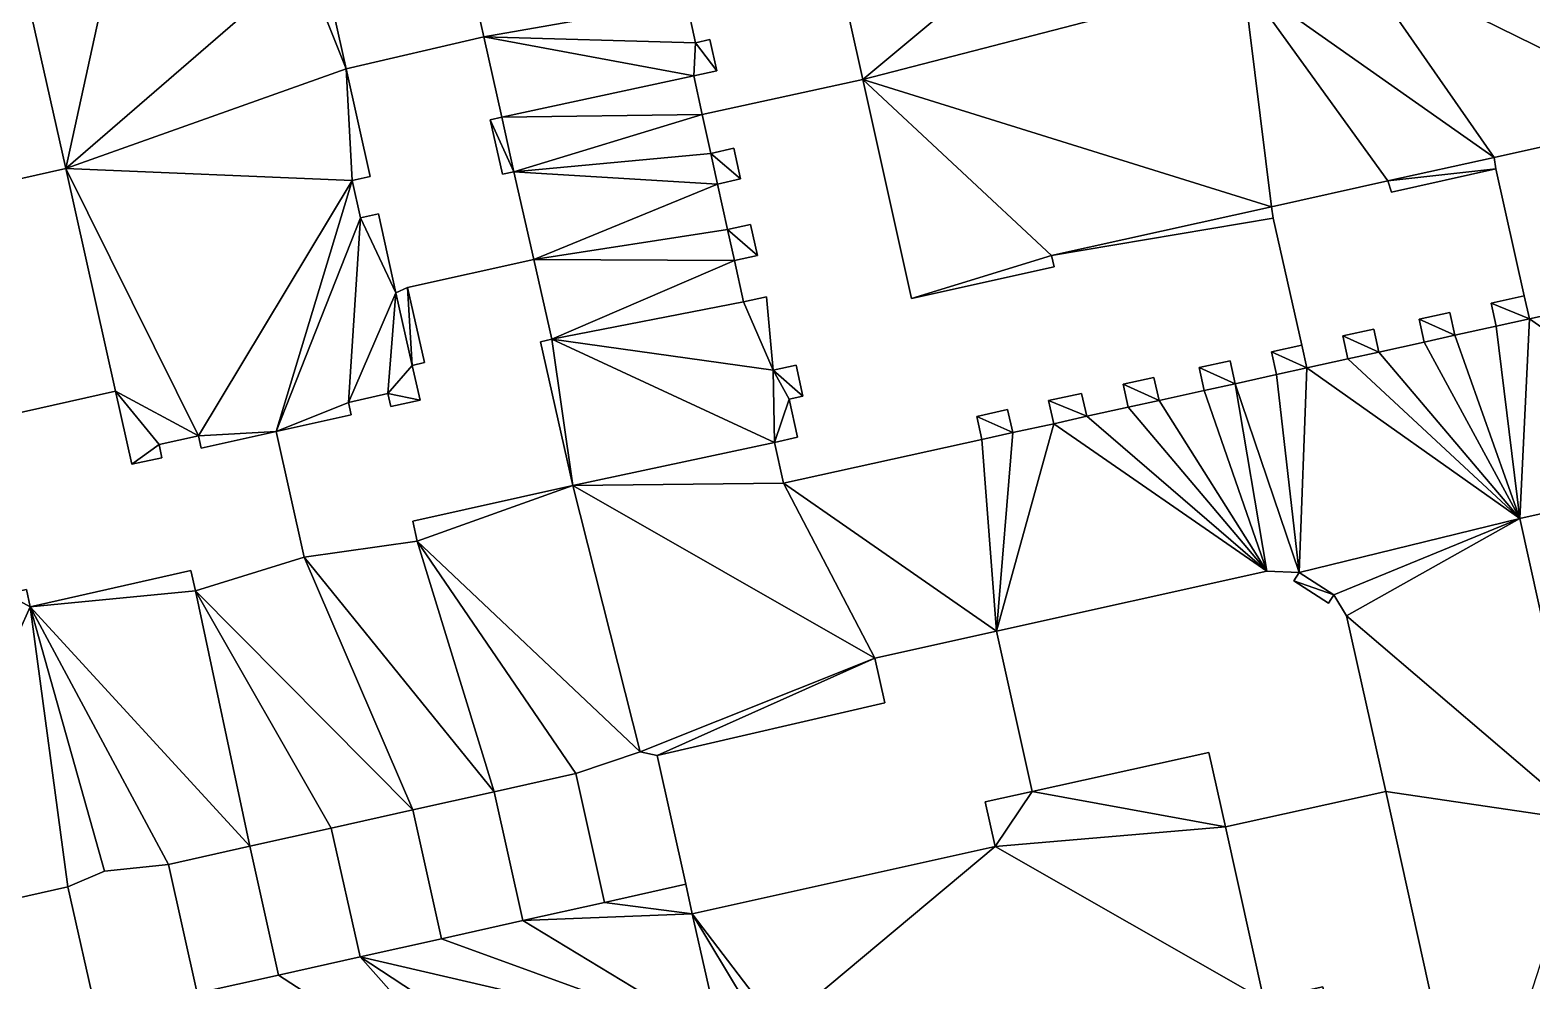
# Model space of a CAD drawing. Header units: metres. Extents: x -294 to 341, y -206 to 204.
# Drawn here: x 54.9 to 171, y -137.5 to -64 of the extents above; entities that cross this region are included whole.
import ezdxf

# ---------------------------------------------------------------- set-up
doc = ezdxf.new("R2010")
doc.units = ezdxf.units.M

msp = doc.modelspace()

# ---------------------------------------------------------------- linework, layer by layer
at = {"layer": '363100012064925'}
for points in [[(71.88, -127.07, 14.42), (65.59, -128.48, 14.42), (67.81, -138.43, 14.42), (74.1, -137.03, 14.42), (71.88, -127.07, 14.42)], [(71.88, -127.07, 0), (74.1, -137.03, 0), (67.81, -138.43, 0), (65.59, -128.48, 0), (71.88, -127.07, 0)], [(65.59, -128.48, 0), (65.59, -128.48, 14.42), (71.88, -127.07, 14.42), (71.88, -127.07, 0), (65.59, -128.48, 0)], [(74.1, -137.03, 0), (74.1, -137.03, 14.42), (67.81, -138.43, 14.42), (67.81, -138.43, 0), (74.1, -137.03, 0)]]:
    msp.add_polyline3d(points, dxfattribs=at)
at = {"layer": '363100012074128'}
for points in [[(71.88, -127.07, 0), (71.88, -127.07, 14.47), (78.18, -125.67, 14.47), (78.18, -125.67, 0), (71.88, -127.07, 0)], [(71.88, -127.07, 14.47), (74.1, -137.03, 14.47), (80.4, -135.62, 14.47), (78.18, -125.67, 14.47), (71.88, -127.07, 14.47)], [(71.88, -127.07, 0), (78.18, -125.67, 0), (80.4, -135.62, 0), (74.1, -137.03, 0), (71.88, -127.07, 0)], [(78.18, -125.67, 14.45), (78.18, -125.67, 14.47), (80.4, -135.62, 14.47), (80.4, -135.62, 14.45), (78.18, -125.67, 14.45)], [(74.1, -137.03, 14.42), (74.1, -137.03, 14.47), (71.88, -127.07, 14.47), (71.88, -127.07, 14.42), (74.1, -137.03, 14.42)], [(80.4, -135.62, 14.47), (74.1, -137.03, 14.47), (74.1, -137.03, 0), (80.4, -135.62, 0), (80.4, -135.62, 14.47)]]:
    msp.add_polyline3d(points, dxfattribs=at)
at = {"layer": '363100012074755'}
for points in [[(79.32, -66.99, 11.41), (79.32, -66.99, 11.41), (89.96, -64.53, 11.41), (89.96, -64.53, 11.41), (79.32, -66.99, 11.41)], [(90.47, -70.94, 0), (91.4, -75.14, 0), (92.28, -74.95, 0), (93.82, -81.72, 0), (84.06, -83.89, 0), (83.18, -84.3, 0), (81.82, -78.2, 0), (80.44, -78.5, 0), (79.8, -75.63, 0), (81.18, -75.33, 0), (79.32, -66.99, 0), (89.96, -64.53, 0), (91.35, -70.74, 0), (90.47, -70.94, 0)], [(92.28, -74.95, 11.41), (91.4, -75.14, 11.41), (90.47, -70.94, 11.41), (91.35, -70.74, 11.41), (89.96, -64.53, 11.41), (79.32, -66.99, 11.41), (81.18, -75.33, 11.41), (79.8, -75.63, 11.41), (80.44, -78.5, 11.41), (81.82, -78.2, 11.41), (83.18, -84.3, 11.41), (84.06, -83.89, 11.41), (93.82, -81.72, 11.41), (92.28, -74.95, 11.41)], [(89.96, -64.53, 0), (89.96, -64.53, 11.41), (91.35, -70.74, 11.41), (91.35, -70.74, 0), (89.96, -64.53, 0)], [(79.32, -66.99, 0), (81.18, -75.33, 0), (81.18, -75.33, 11.41), (79.32, -66.99, 11.41), (79.32, -66.99, 0)], [(91.35, -70.74, 0), (91.35, -70.74, 11.41), (90.47, -70.94, 11.41), (90.47, -70.94, 0), (91.35, -70.74, 0)], [(90.47, -70.94, 0), (90.47, -70.94, 11.41), (91.4, -75.14, 11.41), (91.4, -75.14, 0), (90.47, -70.94, 0)], [(79.8, -75.63, 0), (79.8, -75.63, 11.41), (81.18, -75.33, 11.41), (81.18, -75.33, 0), (79.8, -75.63, 0)], [(91.4, -75.14, 0), (91.4, -75.14, 11.41), (92.28, -74.95, 11.41), (92.28, -74.95, 0), (91.4, -75.14, 0)], [(92.28, -74.95, 0), (92.28, -74.95, 11.41), (93.82, -81.72, 11.41), (93.82, -81.72, 0), (92.28, -74.95, 0)], [(80.44, -78.5, 0), (80.44, -78.5, 11.41), (79.8, -75.63, 11.41), (79.8, -75.63, 0), (80.44, -78.5, 0)], [(81.82, -78.2, 0), (81.82, -78.2, 11.41), (80.44, -78.5, 11.41), (80.44, -78.5, 0), (81.82, -78.2, 0)], [(83.18, -84.3, 0), (83.18, -84.3, 11.41), (81.82, -78.2, 11.41), (81.82, -78.2, 0), (83.18, -84.3, 0)], [(84.06, -83.89, 0), (84.06, -83.89, 11.41), (83.18, -84.3, 11.41), (83.18, -84.3, 0), (84.06, -83.89, 0)]]:
    msp.add_polyline3d(points, dxfattribs=at)
at = {"layer": '363100012079930'}
for points in [[(88.58, -58.31, 11.41), (87.7, -58.51, 11.41), (86.66, -53.83, 11.41), (87.54, -53.63, 11.41), (86.18, -47.48, 11.41), (75.52, -49.92, 11.41), (76.79, -55.6, 11.41), (75.41, -55.91, 11.41), (76.05, -58.79, 11.41), (77.42, -58.48, 11.41), (79.32, -66.99, 11.41), (89.96, -64.53, 11.41), (88.58, -58.31, 11.41)], [(87.54, -53.63, 0), (86.66, -53.83, 0), (87.7, -58.51, 0), (88.58, -58.31, 0), (89.96, -64.53, 0), (79.32, -66.99, 0), (77.42, -58.48, 0), (76.05, -58.79, 0), (75.41, -55.91, 0), (76.79, -55.6, 0), (75.52, -49.92, 0), (86.18, -47.48, 0), (87.54, -53.63, 0)], [(79.32, -66.99, 0), (79.32, -66.99, 11.41), (77.42, -58.48, 11.41), (77.42, -58.48, 0), (79.32, -66.99, 0)], [(88.58, -58.31, 0), (88.58, -58.31, 11.41), (89.96, -64.53, 11.41), (89.96, -64.53, 0), (88.58, -58.31, 0)]]:
    msp.add_polyline3d(points, dxfattribs=at)
at = {"layer": '363100012085702'}
for points in [[(189.41, -107.69, 0), (183.38, -109.02, 0), (186.4, -122.67, 0), (175.22, -125.14, 0), (170.04, -101.74, 0), (187.25, -97.92, 0), (189.41, -107.69, 0)], [(186.4, -122.67, 14.26), (183.38, -109.02, 14.26), (189.41, -107.69, 14.26), (187.25, -97.92, 14.26), (170.04, -101.74, 14.26), (175.22, -125.14, 14.26), (186.4, -122.67, 14.26)], [(187.25, -97.92, 0), (170.04, -101.74, 0), (170.04, -101.74, 14.26), (187.25, -97.92, 14.26), (187.25, -97.92, 0)], [(175.22, -125.14, 0), (175.22, -125.14, 14.26), (170.04, -101.74, 14.26), (170.04, -101.74, 0), (175.22, -125.14, 0)]]:
    msp.add_polyline3d(points, dxfattribs=at)
at = {"layer": '363100012088980'}
for points in [[(84.44, -89.92, 12.76), (85.05, -92.59, 12.76), (82.78, -93.1, 12.76), (82.55, -92.09, 12.76), (79.51, -92.77, 12.76), (79.72, -93.73, 12.76), (73.92, -95.03, 12.76), (76.09, -104.74, 12.76), (84.81, -103.5, 12.76), (84.47, -101.95, 12.76), (96.84, -99.19, 12.76), (94.34, -88.1, 12.76), (95.23, -87.9, 12.76), (93.82, -81.72, 12.76), (84.06, -83.89, 12.76), (85.38, -89.7, 12.76), (84.44, -89.92, 12.76)], [(84.81, -103.5, 0), (76.09, -104.74, 0), (73.92, -95.03, 0), (79.72, -93.73, 0), (79.51, -92.77, 0), (82.55, -92.09, 0), (82.78, -93.1, 0), (85.05, -92.59, 0), (84.44, -89.92, 0), (85.38, -89.7, 0), (84.06, -83.89, 0), (93.82, -81.72, 0), (95.23, -87.9, 0), (94.34, -88.1, 0), (96.84, -99.19, 0), (84.47, -101.95, 0), (84.81, -103.5, 0)], [(84.06, -83.89, 11.41), (84.06, -83.89, 12.76), (93.82, -81.72, 12.76), (93.82, -81.72, 11.41), (84.06, -83.89, 11.41)], [(93.82, -81.72, 12.76), (95.23, -87.9, 12.76), (95.23, -87.9, 0), (93.82, -81.72, 0), (93.82, -81.72, 12.76)], [(85.38, -89.7, 12.76), (84.06, -83.89, 12.76), (84.06, -83.89, 0), (85.38, -89.7, 0), (85.38, -89.7, 12.76)], [(95.23, -87.9, 0), (95.23, -87.9, 12.76), (94.34, -88.1, 12.76), (94.34, -88.1, 0), (95.23, -87.9, 0)], [(94.34, -88.1, 0), (94.34, -88.1, 12.76), (96.84, -99.19, 12.76), (96.84, -99.19, 0), (94.34, -88.1, 0)], [(84.44, -89.92, 0), (84.44, -89.92, 12.76), (85.38, -89.7, 12.76), (85.38, -89.7, 0), (84.44, -89.92, 0)], [(85.05, -92.59, 0), (85.05, -92.59, 12.76), (84.44, -89.92, 12.76), (84.44, -89.92, 0), (85.05, -92.59, 0)], [(79.51, -92.77, 0), (79.51, -92.77, 12.76), (82.55, -92.09, 12.76), (82.55, -92.09, 0), (79.51, -92.77, 0)], [(79.72, -93.73, 0), (79.72, -93.73, 12.76), (79.51, -92.77, 12.76), (79.51, -92.77, 0), (79.72, -93.73, 0)], [(82.55, -92.09, 0), (82.55, -92.09, 12.76), (82.78, -93.1, 12.76), (82.78, -93.1, 0), (82.55, -92.09, 0)], [(82.78, -93.1, 0), (82.78, -93.1, 12.76), (85.05, -92.59, 12.76), (85.05, -92.59, 0), (82.78, -93.1, 0)], [(73.92, -95.03, 12.76), (79.72, -93.73, 12.76), (79.72, -93.73, 0), (73.92, -95.03, 0), (73.92, -95.03, 12.76)], [(76.09, -104.74, 12.75), (76.09, -104.74, 12.76), (73.92, -95.03, 12.76), (73.92, -95.03, 12.75), (76.09, -104.74, 12.75)], [(96.84, -99.19, 0), (96.84, -99.19, 12.76), (84.47, -101.95, 12.76), (84.47, -101.95, 0), (96.84, -99.19, 0)], [(84.47, -101.95, 0), (84.47, -101.95, 12.76), (84.81, -103.5, 12.76), (84.81, -103.5, 0), (84.47, -101.95, 0)], [(84.81, -103.5, 12.76), (76.09, -104.74, 12.76), (76.09, -104.74, 0), (84.81, -103.5, 0), (84.81, -103.5, 12.76)]]:
    msp.add_polyline3d(points, dxfattribs=at)
at = {"layer": '363100012100342'}
for points in [[(50.82, -94.3, 11.37), (61.51, -91.91, 11.37), (57.66, -74.7, 11.37), (46.97, -77.1, 11.37), (50.82, -94.3, 11.37)], [(50.82, -94.3, 0), (46.97, -77.1, 0), (57.66, -74.7, 0), (61.51, -91.91, 0), (50.82, -94.3, 0)], [(57.66, -74.7, 0), (57.66, -74.7, 11.37), (61.51, -91.91, 11.37), (61.51, -91.91, 0), (57.66, -74.7, 0)]]:
    msp.add_polyline3d(points, dxfattribs=at)
at = {"layer": '363100012101953'}
for points in [[(90.77, -122.86, 0), (92.99, -132.81, 0), (86.69, -134.22, 0), (84.47, -124.26, 0), (90.77, -122.86, 0)], [(84.47, -124.26, 0), (84.47, -124.26, 14.46), (90.77, -122.86, 14.46), (90.77, -122.86, 0), (84.47, -124.26, 0)], [(90.77, -122.86, 14.46), (84.47, -124.26, 14.46), (86.69, -134.22, 14.46), (92.99, -132.81, 14.46), (90.77, -122.86, 14.46)], [(86.69, -134.22, 14.45), (86.69, -134.22, 14.46), (84.47, -124.26, 14.46), (84.47, -124.26, 14.45), (86.69, -134.22, 14.45)], [(92.99, -132.81, 14.46), (86.69, -134.22, 14.46), (86.69, -134.22, 0), (92.99, -132.81, 0), (92.99, -132.81, 14.46)]]:
    msp.add_polyline3d(points, dxfattribs=at)
at = {"layer": '363100012104501'}
for points in [[(38.41, -145.65, 13.77), (59.77, -141.04, 13.77), (60.05, -140.16, 13.77), (57.83, -130.21, 13.77), (43.84, -133.34, 13.77)], [(43.84, -133.34, 0), (57.83, -130.21, 0), (60.05, -140.16, 0), (59.77, -141.04, 0), (38.41, -145.65, 0)], [(43.84, -133.34, 0), (43.84, -133.34, 13.77), (57.83, -130.21, 13.77), (57.83, -130.21, 0), (43.84, -133.34, 0)]]:
    msp.add_polyline3d(points, dxfattribs=at)
at = {"layer": '363100012109374'}
for points in [[(153.19, -88.34, 14.52), (153.58, -90.1, 14.52), (156.75, -89.4, 14.52), (156.36, -87.64, 14.52), (158.74, -87.11, 14.52), (159.13, -88.88, 14.52), (162.65, -88.11, 14.52), (162.26, -86.33, 14.52), (164.63, -85.82, 14.52), (165.02, -87.58, 14.52), (168.2, -86.88, 14.52), (167.81, -85.11, 14.52), (170.38, -84.54, 14.52), (168.18, -74.73, 14.52), (160.12, -76.52, 14.52), (159.83, -75.66, 14.52), (150.84, -77.65, 14.52), (150.98, -78.54, 14.52), (153.19, -88.34, 14.52)], [(164.63, -85.82, 0), (162.26, -86.33, 0), (162.65, -88.11, 0), (159.13, -88.88, 0), (158.74, -87.11, 0), (156.36, -87.64, 0), (156.75, -89.4, 0), (153.58, -90.1, 0), (153.19, -88.34, 0), (150.98, -78.54, 0), (150.84, -77.65, 0), (159.83, -75.66, 0), (160.12, -76.52, 0), (168.18, -74.73, 0), (170.38, -84.54, 0), (167.81, -85.11, 0), (168.2, -86.88, 0), (165.02, -87.58, 0), (164.63, -85.82, 0)], [(160.12, -76.52, 0), (160.12, -76.52, 14.52), (168.18, -74.73, 14.52), (168.18, -74.73, 0), (160.12, -76.52, 0)], [(150.84, -77.65, 0), (150.84, -77.65, 14.52), (159.83, -75.66, 14.52), (159.83, -75.66, 0), (150.84, -77.65, 0)], [(159.83, -75.66, 0), (159.83, -75.66, 14.52), (160.12, -76.52, 14.52), (160.12, -76.52, 0), (159.83, -75.66, 0)], [(150.98, -78.54, 0), (150.98, -78.54, 14.52), (150.84, -77.65, 14.52), (150.84, -77.65, 0), (150.98, -78.54, 0)], [(170.38, -84.54, 0), (170.38, -84.54, 14.52), (167.81, -85.11, 14.52), (167.81, -85.11, 0), (170.38, -84.54, 0)], [(164.63, -85.82, 0), (164.63, -85.82, 14.52), (162.26, -86.33, 14.52), (162.26, -86.33, 0), (164.63, -85.82, 0)], [(165.02, -87.58, 0), (165.02, -87.58, 14.52), (164.63, -85.82, 14.52), (164.63, -85.82, 0), (165.02, -87.58, 0)], [(167.81, -85.11, 0), (167.81, -85.11, 14.52), (168.2, -86.88, 14.52), (168.2, -86.88, 0), (167.81, -85.11, 0)], [(162.26, -86.33, 0), (162.26, -86.33, 14.52), (162.65, -88.11, 14.52), (162.65, -88.11, 0), (162.26, -86.33, 0)], [(168.2, -86.88, 0), (168.2, -86.88, 14.52), (165.02, -87.58, 14.52), (165.02, -87.58, 0), (168.2, -86.88, 0)], [(158.74, -87.11, 0), (158.74, -87.11, 14.52), (156.36, -87.64, 14.52), (156.36, -87.64, 0), (158.74, -87.11, 0)], [(156.36, -87.64, 0), (156.36, -87.64, 14.52), (156.75, -89.4, 14.52), (156.75, -89.4, 0), (156.36, -87.64, 0)], [(159.13, -88.88, 0), (159.13, -88.88, 14.52), (158.74, -87.11, 14.52), (158.74, -87.11, 0), (159.13, -88.88, 0)], [(162.65, -88.11, 0), (162.65, -88.11, 14.52), (159.13, -88.88, 14.52), (159.13, -88.88, 0), (162.65, -88.11, 0)], [(153.58, -90.1, 14.52), (153.19, -88.34, 14.52), (153.19, -88.34, 0), (153.58, -90.1, 0), (153.58, -90.1, 14.52)], [(156.75, -89.4, 0), (156.75, -89.4, 14.52), (153.58, -90.1, 14.52), (153.58, -90.1, 0), (156.75, -89.4, 0)]]:
    msp.add_polyline3d(points, dxfattribs=at)
at = {"layer": '363100012109447'}
for points in [[(57.83, -130.21, 14.48), (60.05, -140.16, 14.48), (67.81, -138.43, 14.48), (65.59, -128.48, 14.48), (60.65, -129.01, 14.48), (57.83, -130.21, 14.48)], [(65.59, -128.48, 0), (67.81, -138.43, 0), (60.05, -140.16, 0), (57.83, -130.21, 0), (60.65, -129.01, 0), (65.59, -128.48, 0)], [(65.59, -128.48, 0), (60.65, -129.01, 0), (60.65, -129.01, 14.48), (65.59, -128.48, 14.48), (65.59, -128.48, 0)], [(65.59, -128.48, 14.42), (65.59, -128.48, 14.48), (67.81, -138.43, 14.48), (67.81, -138.43, 14.42), (65.59, -128.48, 14.42)], [(57.83, -130.21, 0), (57.83, -130.21, 14.48), (60.65, -129.01, 14.48), (60.65, -129.01, 0), (57.83, -130.21, 0)], [(60.05, -140.16, 13.77), (60.05, -140.16, 14.48), (57.83, -130.21, 14.48), (57.83, -130.21, 13.77), (60.05, -140.16, 13.77)]]:
    msp.add_polyline3d(points, dxfattribs=at)
at = {"layer": '363100012110237'}
for points in [[(106.19, -67.54, 14.81), (106.85, -70.53, 14.81), (119.25, -67.82, 14.81), (117.24, -58.79, 14.81), (128.63, -56.27, 14.81), (126.77, -47.84, 14.81), (115.53, -50.33, 14.81), (115.37, -49.61, 14.81), (112.24, -50.3, 14.81), (112.47, -51.33, 14.81), (104.35, -53.13, 14.81), (106.8, -61.54, 14.81), (105.62, -61.8, 14.81), (106.33, -64.98, 14.81), (107.44, -64.74, 14.81), (107.97, -67.15, 14.81), (106.19, -67.54, 14.81)], [(105.62, -61.8, 0), (106.8, -61.54, 0), (104.35, -53.13, 0), (112.47, -51.33, 0), (112.24, -50.3, 0), (115.37, -49.61, 0), (115.53, -50.33, 0), (126.77, -47.84, 0), (128.63, -56.27, 0), (117.24, -58.79, 0), (119.25, -67.82, 0), (106.85, -70.53, 0), (106.19, -67.54, 0), (107.97, -67.15, 0), (107.44, -64.74, 0), (106.33, -64.98, 0), (105.62, -61.8, 0)], [(119.25, -67.82, 0), (117.24, -58.79, 0), (117.24, -58.79, 14.81), (119.25, -67.82, 14.81), (119.25, -67.82, 0)], [(106.33, -64.98, 0), (106.33, -64.98, 14.81), (105.62, -61.8, 14.81), (105.62, -61.8, 0), (106.33, -64.98, 0)], [(107.44, -64.74, 0), (107.44, -64.74, 14.81), (106.33, -64.98, 14.81), (106.33, -64.98, 0), (107.44, -64.74, 0)], [(107.97, -67.15, 0), (107.97, -67.15, 14.81), (107.44, -64.74, 14.81), (107.44, -64.74, 0), (107.97, -67.15, 0)], [(106.19, -67.54, 0), (106.19, -67.54, 14.81), (107.97, -67.15, 14.81), (107.97, -67.15, 0), (106.19, -67.54, 0)], [(106.85, -70.53, 0), (106.85, -70.53, 14.81), (106.19, -67.54, 14.81), (106.19, -67.54, 0), (106.85, -70.53, 0)], [(119.25, -67.82, 14.67), (119.25, -67.82, 14.81), (106.85, -70.53, 14.81), (106.85, -70.53, 14.67), (119.25, -67.82, 14.67)]]:
    msp.add_polyline3d(points, dxfattribs=at)
at = {"layer": '363100012119366'}
for points in [[(50.82, -94.3, 11.37), (50.82, -94.3, 12.75), (61.51, -91.91, 12.75), (61.51, -91.91, 11.37), (50.82, -94.3, 11.37)], [(65.09, -97.05, 12.75), (62.77, -97.55, 12.75), (61.51, -91.91, 12.75), (50.82, -94.3, 12.75), (52.17, -100.3, 12.75), (53.03, -100.1, 12.75), (53.49, -102.15, 12.75), (51.95, -102.5, 12.75), (53.08, -107.57, 12.75), (54.62, -107.23, 12.75), (54.92, -108.56, 12.75), (67.32, -105.77, 12.75), (67.69, -107.33, 12.75), (76.09, -104.74, 12.75), (73.92, -95.03, 12.75), (68.13, -96.32, 12.75), (67.91, -95.35, 12.75), (64.87, -96.03, 12.75), (65.09, -97.05, 12.75)], [(61.51, -91.91, 0), (62.77, -97.55, 0), (65.09, -97.05, 0), (64.87, -96.03, 0), (67.91, -95.35, 0), (68.13, -96.32, 0), (73.92, -95.03, 0), (76.09, -104.74, 0), (67.69, -107.33, 0), (67.32, -105.77, 0), (54.92, -108.56, 0), (54.62, -107.23, 0), (53.08, -107.57, 0), (51.95, -102.5, 0), (53.49, -102.15, 0), (53.03, -100.1, 0), (52.17, -100.3, 0), (50.82, -94.3, 0), (61.51, -91.91, 0)], [(61.51, -91.91, 12.75), (62.77, -97.55, 12.75), (62.77, -97.55, 0), (61.51, -91.91, 0), (61.51, -91.91, 12.75)], [(68.13, -96.32, 0), (68.13, -96.32, 12.75), (73.92, -95.03, 12.75), (73.92, -95.03, 0), (68.13, -96.32, 0)], [(64.87, -96.03, 0), (64.87, -96.03, 12.75), (67.91, -95.35, 12.75), (67.91, -95.35, 0), (64.87, -96.03, 0)], [(65.09, -97.05, 0), (65.09, -97.05, 12.75), (64.87, -96.03, 12.75), (64.87, -96.03, 0), (65.09, -97.05, 0)], [(67.91, -95.35, 0), (67.91, -95.35, 12.75), (68.13, -96.32, 12.75), (68.13, -96.32, 0), (67.91, -95.35, 0)], [(62.77, -97.55, 0), (62.77, -97.55, 12.75), (65.09, -97.05, 12.75), (65.09, -97.05, 0), (62.77, -97.55, 0)], [(76.09, -104.74, 0), (76.09, -104.74, 12.75), (67.69, -107.33, 12.75), (67.69, -107.33, 0), (76.09, -104.74, 0)], [(67.32, -105.77, 0), (67.32, -105.77, 12.75), (54.92, -108.56, 12.75), (54.92, -108.56, 0), (67.32, -105.77, 0)], [(67.69, -107.33, 0), (67.69, -107.33, 12.75), (67.32, -105.77, 12.75), (67.32, -105.77, 0), (67.69, -107.33, 0)], [(54.92, -108.56, 0), (54.92, -108.56, 12.75), (54.62, -107.23, 12.75), (54.62, -107.23, 0), (54.92, -108.56, 0)]]:
    msp.add_polyline3d(points, dxfattribs=at)
at = {"layer": '363100012120691'}
for points in [[(46.97, -77.1, 11.38), (57.66, -74.7, 11.38), (53.81, -57.49, 11.38), (43.12, -59.89, 11.38), (46.97, -77.1, 11.38)], [(46.97, -77.1, 0), (43.12, -59.89, 0), (53.81, -57.49, 0), (57.66, -74.7, 0), (46.97, -77.1, 0)], [(53.81, -57.49, 11.38), (57.66, -74.7, 11.38), (57.66, -74.7, 0), (53.81, -57.49, 0), (53.81, -57.49, 11.38)], [(57.66, -74.7, 11.37), (57.66, -74.7, 11.38), (46.97, -77.1, 11.38), (46.97, -77.1, 11.37), (57.66, -74.7, 11.37)]]:
    msp.add_polyline3d(points, dxfattribs=at)
at = {"layer": '363100012126166'}
for points in [[(84.47, -124.26, 14.45), (78.18, -125.67, 14.45), (80.4, -135.62, 14.45), (86.69, -134.22, 14.45), (84.47, -124.26, 14.45)], [(78.18, -125.67, 0), (78.18, -125.67, 14.45), (84.47, -124.26, 14.45), (84.47, -124.26, 0), (78.18, -125.67, 0)], [(84.47, -124.26, 0), (86.69, -134.22, 0), (80.4, -135.62, 0), (78.18, -125.67, 0), (84.47, -124.26, 0)], [(86.69, -134.22, 0), (86.69, -134.22, 14.45), (80.4, -135.62, 14.45), (80.4, -135.62, 0), (86.69, -134.22, 0)]]:
    msp.add_polyline3d(points, dxfattribs=at)
at = {"layer": '363100012132749'}
for points in [[(145.26, -90.07, 14.67), (147.65, -89.56, 14.67), (148.04, -91.33, 14.67), (151.22, -90.62, 14.67), (150.83, -88.86, 14.67), (153.19, -88.34, 14.67), (150.98, -78.54, 14.67), (133.85, -81.41, 14.67), (134.05, -82.29, 14.67), (123.01, -84.74, 14.67), (119.25, -67.82, 14.67), (106.85, -70.53, 14.67), (107.51, -73.53, 14.67), (109.29, -73.14, 14.67), (109.81, -75.51, 14.67), (108.03, -75.9, 14.67), (108.8, -79.42, 14.67), (110.58, -79.03, 14.67), (111.11, -81.42, 14.67), (109.33, -81.81, 14.67), (110.03, -85, 14.67), (111.81, -84.61, 14.67), (112.32, -90.29, 14.67), (114.11, -89.9, 14.67), (114.63, -92.28, 14.67), (113.56, -92.52, 14.67), (114.21, -95.47, 14.67), (112.42, -95.87, 14.67), (113.12, -99.02, 14.67), (128.46, -95.64, 14.67), (128.07, -93.86, 14.67), (130.45, -93.33, 14.67), (130.85, -95.11, 14.67), (134.01, -94.42, 14.67), (133.62, -92.64, 14.67), (136.16, -92.08, 14.67), (136.57, -93.85, 14.67), (139.76, -93.15, 14.67), (139.37, -91.37, 14.67), (141.76, -90.85, 14.67), (142.15, -92.62, 14.67), (145.65, -91.85, 14.67), (145.26, -90.07, 14.67)], [(147.65, -89.56, 0), (145.26, -90.07, 0), (145.65, -91.85, 0), (142.15, -92.62, 0), (141.76, -90.85, 0), (139.37, -91.37, 0), (139.76, -93.15, 0), (136.57, -93.85, 0), (136.16, -92.08, 0), (133.62, -92.64, 0), (134.01, -94.42, 0), (130.85, -95.11, 0), (130.45, -93.33, 0), (128.07, -93.86, 0), (128.46, -95.64, 0), (113.12, -99.02, 0), (112.42, -95.87, 0), (114.21, -95.47, 0), (113.56, -92.52, 0), (114.63, -92.28, 0), (114.11, -89.9, 0), (112.32, -90.29, 0), (111.81, -84.61, 0), (110.03, -85, 0), (109.33, -81.81, 0), (111.11, -81.42, 0), (110.58, -79.03, 0), (108.8, -79.42, 0), (108.03, -75.9, 0), (109.81, -75.51, 0), (109.29, -73.14, 0), (107.51, -73.53, 0), (106.85, -70.53, 0), (119.25, -67.82, 0), (123.01, -84.74, 0), (134.05, -82.29, 0), (133.85, -81.41, 0), (150.98, -78.54, 0), (153.19, -88.34, 0), (150.83, -88.86, 0), (151.22, -90.62, 0), (148.04, -91.33, 0), (147.65, -89.56, 0)], [(119.25, -67.82, 0), (119.25, -67.82, 14.67), (123.01, -84.74, 14.67), (123.01, -84.74, 0), (119.25, -67.82, 0)], [(107.51, -73.53, 0), (107.51, -73.53, 14.67), (106.85, -70.53, 14.67), (106.85, -70.53, 0), (107.51, -73.53, 0)], [(109.29, -73.14, 0), (109.29, -73.14, 14.67), (107.51, -73.53, 14.67), (107.51, -73.53, 0), (109.29, -73.14, 0)], [(109.81, -75.51, 0), (109.81, -75.51, 14.67), (109.29, -73.14, 14.67), (109.29, -73.14, 0), (109.81, -75.51, 0)], [(108.03, -75.9, 0), (108.03, -75.9, 14.67), (109.81, -75.51, 14.67), (109.81, -75.51, 0), (108.03, -75.9, 0)], [(108.8, -79.42, 0), (108.8, -79.42, 14.67), (108.03, -75.9, 14.67), (108.03, -75.9, 0), (108.8, -79.42, 0)], [(150.98, -78.54, 0), (133.85, -81.41, 0), (133.85, -81.41, 14.67), (150.98, -78.54, 14.67), (150.98, -78.54, 0)], [(150.98, -78.54, 14.52), (150.98, -78.54, 14.67), (153.19, -88.34, 14.67), (153.19, -88.34, 14.52), (150.98, -78.54, 14.52)], [(110.58, -79.03, 0), (110.58, -79.03, 14.67), (108.8, -79.42, 14.67), (108.8, -79.42, 0), (110.58, -79.03, 0)], [(111.11, -81.42, 0), (111.11, -81.42, 14.67), (110.58, -79.03, 14.67), (110.58, -79.03, 0), (111.11, -81.42, 0)], [(109.33, -81.81, 0), (109.33, -81.81, 14.67), (111.11, -81.42, 14.67), (111.11, -81.42, 0), (109.33, -81.81, 0)], [(110.03, -85, 0), (110.03, -85, 14.67), (109.33, -81.81, 14.67), (109.33, -81.81, 0), (110.03, -85, 0)], [(123.01, -84.74, 0), (123.01, -84.74, 14.67), (134.05, -82.29, 14.67), (134.05, -82.29, 0), (123.01, -84.74, 0)], [(134.05, -82.29, 0), (134.05, -82.29, 14.67), (133.85, -81.41, 14.67), (133.85, -81.41, 0), (134.05, -82.29, 0)], [(111.81, -84.61, 0), (111.81, -84.61, 14.67), (110.03, -85, 14.67), (110.03, -85, 0), (111.81, -84.61, 0)], [(112.32, -90.29, 0), (112.32, -90.29, 14.67), (111.81, -84.61, 14.67), (111.81, -84.61, 0), (112.32, -90.29, 0)], [(153.19, -88.34, 14.67), (150.83, -88.86, 14.67), (150.83, -88.86, 0), (153.19, -88.34, 0), (153.19, -88.34, 14.67)], [(150.83, -88.86, 0), (150.83, -88.86, 14.67), (151.22, -90.62, 14.67), (151.22, -90.62, 0), (150.83, -88.86, 0)], [(114.11, -89.9, 0), (114.11, -89.9, 14.67), (112.32, -90.29, 14.67), (112.32, -90.29, 0), (114.11, -89.9, 0)], [(114.63, -92.28, 0), (114.63, -92.28, 14.67), (114.11, -89.9, 14.67), (114.11, -89.9, 0), (114.63, -92.28, 0)], [(147.65, -89.56, 0), (147.65, -89.56, 14.67), (145.26, -90.07, 14.67), (145.26, -90.07, 0), (147.65, -89.56, 0)], [(145.26, -90.07, 0), (145.26, -90.07, 14.67), (145.65, -91.85, 14.67), (145.65, -91.85, 0), (145.26, -90.07, 0)], [(148.04, -91.33, 0), (148.04, -91.33, 14.67), (147.65, -89.56, 14.67), (147.65, -89.56, 0), (148.04, -91.33, 0)], [(141.76, -90.85, 0), (141.76, -90.85, 14.67), (139.37, -91.37, 14.67), (139.37, -91.37, 0), (141.76, -90.85, 0)], [(139.37, -91.37, 0), (139.37, -91.37, 14.67), (139.76, -93.15, 14.67), (139.76, -93.15, 0), (139.37, -91.37, 0)], [(142.15, -92.62, 0), (142.15, -92.62, 14.67), (141.76, -90.85, 14.67), (141.76, -90.85, 0), (142.15, -92.62, 0)], [(151.22, -90.62, 0), (151.22, -90.62, 14.67), (148.04, -91.33, 14.67), (148.04, -91.33, 0), (151.22, -90.62, 0)], [(113.56, -92.52, 0), (113.56, -92.52, 14.67), (114.63, -92.28, 14.67), (114.63, -92.28, 0), (113.56, -92.52, 0)], [(114.21, -95.47, 0), (114.21, -95.47, 14.67), (113.56, -92.52, 14.67), (113.56, -92.52, 0), (114.21, -95.47, 0)], [(136.16, -92.08, 0), (136.16, -92.08, 14.67), (133.62, -92.64, 14.67), (133.62, -92.64, 0), (136.16, -92.08, 0)], [(133.62, -92.64, 0), (133.62, -92.64, 14.67), (134.01, -94.42, 14.67), (134.01, -94.42, 0), (133.62, -92.64, 0)], [(136.57, -93.85, 0), (136.57, -93.85, 14.67), (136.16, -92.08, 14.67), (136.16, -92.08, 0), (136.57, -93.85, 0)], [(145.65, -91.85, 0), (145.65, -91.85, 14.67), (142.15, -92.62, 14.67), (142.15, -92.62, 0), (145.65, -91.85, 0)], [(130.45, -93.33, 0), (130.45, -93.33, 14.67), (128.07, -93.86, 14.67), (128.07, -93.86, 0), (130.45, -93.33, 0)], [(128.07, -93.86, 0), (128.07, -93.86, 14.67), (128.46, -95.64, 14.67), (128.46, -95.64, 0), (128.07, -93.86, 0)], [(130.85, -95.11, 0), (130.85, -95.11, 14.67), (130.45, -93.33, 14.67), (130.45, -93.33, 0), (130.85, -95.11, 0)], [(139.76, -93.15, 0), (139.76, -93.15, 14.67), (136.57, -93.85, 14.67), (136.57, -93.85, 0), (139.76, -93.15, 0)], [(134.01, -94.42, 0), (134.01, -94.42, 14.67), (130.85, -95.11, 14.67), (130.85, -95.11, 0), (134.01, -94.42, 0)], [(112.42, -95.87, 0), (112.42, -95.87, 14.67), (114.21, -95.47, 14.67), (114.21, -95.47, 0), (112.42, -95.87, 0)], [(113.12, -99.02, 0), (113.12, -99.02, 14.67), (112.42, -95.87, 14.67), (112.42, -95.87, 0), (113.12, -99.02, 0)], [(128.46, -95.64, 0), (128.46, -95.64, 14.67), (113.12, -99.02, 14.67), (113.12, -99.02, 0), (128.46, -95.64, 0)]]:
    msp.add_polyline3d(points, dxfattribs=at)
at = {"layer": '363100012149411'}
for points in [[(90.77, -122.86, 14.49), (92.99, -132.81, 14.49), (99.29, -131.41, 14.49), (97.07, -121.45, 14.49), (90.77, -122.86, 14.49)], [(90.77, -122.86, 0), (90.77, -122.86, 14.49), (97.07, -121.45, 14.49), (97.07, -121.45, 0), (90.77, -122.86, 0)], [(90.77, -122.86, 0), (97.07, -121.45, 0), (99.29, -131.41, 0), (92.99, -132.81, 0), (90.77, -122.86, 0)], [(92.99, -132.81, 14.46), (92.99, -132.81, 14.49), (90.77, -122.86, 14.49), (90.77, -122.86, 14.46), (92.99, -132.81, 14.46)], [(99.29, -131.41, 14.49), (92.99, -132.81, 14.49), (92.99, -132.81, 0), (99.29, -131.41, 0), (99.29, -131.41, 14.49)]]:
    msp.add_polyline3d(points, dxfattribs=at)
at = {"layer": '363100012149815'}
for points in [[(168.04, -73.84, 0), (168.04, -73.84, 14.61), (182.38, -70.66, 14.61), (182.38, -70.66, 0), (168.04, -73.84, 0)], [(173.56, -83.84, 14.61), (175.95, -83.32, 14.61), (176.34, -85.09, 14.61), (179.85, -84.32, 14.61), (179.46, -82.55, 14.61), (181.83, -82.03, 14.61), (182.22, -83.79, 14.61), (185.11, -83.16, 14.61), (182.38, -70.66, 14.61), (168.04, -73.84, 14.61), (168.18, -74.73, 14.61), (170.38, -84.54, 14.61), (170.77, -86.32, 14.61), (173.95, -85.61, 14.61), (173.56, -83.84, 14.61)], [(170.38, -84.54, 0), (168.18, -74.73, 0), (168.04, -73.84, 0), (182.38, -70.66, 0), (185.11, -83.16, 0), (182.22, -83.79, 0), (181.83, -82.03, 0), (179.46, -82.55, 0), (179.85, -84.32, 0), (176.34, -85.09, 0), (175.95, -83.32, 0), (173.56, -83.84, 0), (173.95, -85.61, 0), (170.77, -86.32, 0), (170.38, -84.54, 0)], [(168.18, -74.73, 14.61), (168.04, -73.84, 14.61), (168.04, -73.84, 0), (168.18, -74.73, 0), (168.18, -74.73, 14.61)], [(170.38, -84.54, 14.52), (170.38, -84.54, 14.61), (168.18, -74.73, 14.61), (168.18, -74.73, 14.52), (170.38, -84.54, 14.52)], [(170.38, -84.54, 14.61), (170.38, -84.54, 14.52), (170.38, -84.54, 0), (170.77, -86.32, 0), (170.77, -86.32, 14.61), (170.38, -84.54, 14.61)], [(173.95, -85.61, 0), (173.95, -85.61, 14.61), (170.77, -86.32, 14.61), (170.77, -86.32, 0), (173.95, -85.61, 0)]]:
    msp.add_polyline3d(points, dxfattribs=at)
at = {"layer": '363100012149906'}
for points in [[(97.07, -121.45, 14.53), (102.06, -119.78, 14.53), (102.06, -119.78, 0), (97.07, -121.45, 0), (97.07, -121.45, 14.53)], [(97.07, -121.45, 0), (102.06, -119.78, 0), (103.36, -120.05, 0), (105.58, -130.01, 0), (99.29, -131.41, 0), (97.07, -121.45, 0)], [(103.36, -120.05, 14.53), (102.06, -119.78, 14.53), (97.07, -121.45, 14.53), (99.29, -131.41, 14.53), (105.58, -130.01, 14.53), (103.36, -120.05, 14.53)], [(103.36, -120.05, 0), (102.06, -119.78, 0), (102.06, -119.78, 14.53), (103.36, -120.05, 14.53), (103.36, -120.05, 0)], [(103.36, -120.05, 12.27), (103.36, -120.05, 14.53), (105.58, -130.01, 14.53), (105.58, -130.01, 12.27), (103.36, -120.05, 12.27)], [(99.29, -131.41, 14.49), (99.29, -131.41, 14.53), (97.07, -121.45, 14.53), (97.07, -121.45, 14.49), (99.29, -131.41, 14.49)], [(99.29, -131.41, 14.53), (99.29, -131.41, 0), (105.58, -130.01, 0), (105.58, -130.01, 14.53), (99.29, -131.41, 14.53)]]:
    msp.add_polyline3d(points, dxfattribs=at)
at = {"layer": '363100012245934'}
for points in [[(129.6, -110.45, 0), (132.35, -122.85, 0), (128.72, -123.65, 0), (129.48, -127.1, 0), (106.07, -132.29, 0), (105.58, -130.01, 0), (103.36, -120.05, 0), (120.97, -115.98, 0), (120.19, -112.54, 0), (129.6, -110.45, 0)], [(120.19, -112.54, 12.27), (120.97, -115.98, 12.27), (103.36, -120.05, 12.27), (105.58, -130.01, 12.27), (106.07, -132.29, 12.27), (129.48, -127.1, 12.27), (128.72, -123.65, 12.27), (132.35, -122.85, 12.27), (129.6, -110.45, 12.27), (120.19, -112.54, 12.27)], [(120.19, -112.54, 0), (120.19, -112.54, 12.27), (129.6, -110.45, 12.27), (129.6, -110.45, 0), (120.19, -112.54, 0)], [(120.97, -115.98, 0), (120.97, -115.98, 12.27), (120.19, -112.54, 12.27), (120.19, -112.54, 0), (120.97, -115.98, 0)], [(103.36, -120.05, 0), (103.36, -120.05, 12.27), (120.97, -115.98, 12.27), (120.97, -115.98, 0), (103.36, -120.05, 0)], [(132.35, -122.85, 0), (132.35, -122.85, 12.27), (128.72, -123.65, 12.27), (128.72, -123.65, 0), (132.35, -122.85, 0)], [(128.72, -123.65, 0), (128.72, -123.65, 12.27), (129.48, -127.1, 12.27), (129.48, -127.1, 0), (128.72, -123.65, 0)], [(129.48, -127.1, 0), (129.48, -127.1, 12.27), (106.07, -132.29, 12.27), (106.07, -132.29, 0), (129.48, -127.1, 0)], [(105.58, -130.01, 0), (106.07, -132.29, 0), (106.07, -132.29, 12.27), (105.58, -130.01, 12.27), (105.58, -130.01, 0)]]:
    msp.add_polyline3d(points, dxfattribs=at)
at = {"layer": '363100012245935'}
for points in [[(129.6, -110.45, 14.68), (150.48, -105.82, 14.68), (150.48, -105.82, 0), (129.6, -110.45, 0), (129.6, -110.45, 14.68)], [(147.28, -125.58, 14.68), (159.68, -122.84, 14.68), (156.63, -109.28, 14.68), (155.67, -107.64, 14.68), (155.25, -108.29, 14.68), (152.57, -106.55, 14.68), (152.98, -105.92, 14.68), (150.48, -105.82, 14.68), (129.6, -110.45, 14.68), (132.35, -122.85, 14.68), (146.01, -119.82, 14.68), (147.28, -125.58, 14.68)], [(147.28, -125.58, 0), (146.01, -119.82, 0), (132.35, -122.85, 0), (129.6, -110.45, 0), (150.48, -105.82, 0), (152.98, -105.92, 0), (152.57, -106.55, 0), (155.25, -108.29, 0), (155.67, -107.64, 0), (156.63, -109.28, 0), (159.68, -122.84, 0), (147.28, -125.58, 0)], [(150.48, -105.82, 0), (150.48, -105.82, 14.68), (152.98, -105.92, 14.68), (152.98, -105.92, 0), (150.48, -105.82, 0)], [(152.98, -105.92, 0), (152.98, -105.92, 14.68), (152.57, -106.55, 14.68), (152.57, -106.55, 0), (152.98, -105.92, 0)], [(152.57, -106.55, 0), (152.57, -106.55, 14.68), (155.25, -108.29, 14.68), (155.25, -108.29, 0), (152.57, -106.55, 0)], [(155.25, -108.29, 0), (155.25, -108.29, 14.68), (155.67, -107.64, 14.68), (155.67, -107.64, 0), (155.25, -108.29, 0)], [(155.67, -107.64, 0), (155.67, -107.64, 14.68), (156.63, -109.28, 14.68), (156.63, -109.28, 0), (155.67, -107.64, 0)], [(159.68, -122.84, 0), (156.63, -109.28, 0), (156.63, -109.28, 14.68), (159.68, -122.84, 14.68), (159.68, -122.84, 0)], [(132.35, -122.85, 12.27), (132.35, -122.85, 14.68), (129.6, -110.45, 14.68), (129.6, -110.45, 12.27), (132.35, -122.85, 12.27)], [(132.35, -122.85, 0), (146.01, -119.82, 0), (146.01, -119.82, 14.68), (132.35, -122.85, 14.68), (132.35, -122.85, 0)], [(147.28, -125.58, 14.68), (146.01, -119.82, 14.68), (146.01, -119.82, 0), (147.28, -125.58, 0), (147.28, -125.58, 14.68)], [(159.68, -122.84, 12.94), (159.68, -122.84, 14.68), (147.28, -125.58, 14.68), (147.28, -125.58, 12.94), (159.68, -122.84, 12.94)]]:
    msp.add_polyline3d(points, dxfattribs=at)
at = {"layer": '363100012245936'}
for points in [[(150.24, -138.95, 12.94), (154.82, -137.94, 12.94), (156.86, -146.28, 12.94), (160.22, -155.78, 12.94), (166.25, -153.51, 12.94), (166.28, -152.73, 12.94), (159.68, -122.84, 12.94), (147.28, -125.58, 12.94), (150.24, -138.95, 12.94)], [(156.86, -146.28, 0), (154.82, -137.94, 0), (150.24, -138.95, 0), (147.28, -125.58, 0), (159.68, -122.84, 0), (166.28, -152.73, 0), (166.25, -153.51, 0), (160.22, -155.78, 0), (156.86, -146.28, 0)], [(159.68, -122.84, 0), (159.68, -122.84, 12.94), (166.28, -152.73, 12.94), (166.28, -152.73, 0), (159.68, -122.84, 0)], [(150.24, -138.95, 0), (150.24, -138.95, 12.94), (147.28, -125.58, 12.94), (147.28, -125.58, 0), (150.24, -138.95, 0)]]:
    msp.add_polyline3d(points, dxfattribs=at)
at = {"layer": 'GROUND'}
for points in [[(57.66, -74.7, 0), (63.44, -48.26, 0), (53.81, -57.49, 0), (57.66, -74.7, 0)], [(63.44, -48.26, 0), (57.66, -74.7, 0), (76.05, -58.79, 0), (63.44, -48.26, 0)], [(79.32, -66.99, 0), (76.05, -58.79, 0), (57.66, -74.7, 0), (79.32, -66.99, 0)], [(76.05, -58.79, 0), (79.32, -66.99, 0), (77.42, -58.48, 0), (76.05, -58.79, 0)], [(89.96, -64.53, 0), (105.62, -61.8, 0), (88.58, -58.31, 0), (89.96, -64.53, 0)], [(119.25, -67.82, 0), (129.31, -59.42, 0), (117.24, -58.79, 0), (119.25, -67.82, 0)], [(148.68, -60.19, 0), (168.04, -73.84, 0), (157.22, -58.28, 0), (148.68, -60.19, 0)], [(168.04, -73.84, 0), (182.38, -70.66, 0), (157.22, -58.28, 0), (168.04, -73.84, 0)], [(182.38, -70.66, 0), (191.49, -63.47, 0), (157.22, -58.28, 0), (182.38, -70.66, 0)], [(148.68, -60.19, 0), (129.31, -59.42, 0), (119.25, -67.82, 0), (148.68, -60.19, 0)], [(148.68, -60.19, 0), (119.25, -67.82, 0), (150.84, -77.65, 0), (148.68, -60.19, 0)], [(159.83, -75.66, 0), (148.68, -60.19, 0), (150.84, -77.65, 0), (159.83, -75.66, 0)], [(168.04, -73.84, 0), (148.68, -60.19, 0), (159.83, -75.66, 0), (168.04, -73.84, 0)], [(105.62, -61.8, 0), (89.96, -64.53, 0), (106.33, -64.98, 0), (105.62, -61.8, 0)], [(106.19, -67.54, 0), (106.33, -64.98, 0), (89.96, -64.53, 0), (106.19, -67.54, 0)], [(91.35, -70.74, 0), (106.19, -67.54, 0), (89.96, -64.53, 0), (91.35, -70.74, 0)], [(106.33, -64.98, 0), (106.19, -67.54, 0), (107.97, -67.15, 0), (106.33, -64.98, 0)], [(107.97, -67.15, 0), (107.44, -64.74, 0), (106.33, -64.98, 0), (107.97, -67.15, 0)], [(79.8, -75.63, 0), (79.32, -66.99, 0), (57.66, -74.7, 0), (79.8, -75.63, 0)], [(81.18, -75.33, 0), (79.32, -66.99, 0), (79.8, -75.63, 0), (81.18, -75.33, 0)], [(91.35, -70.74, 0), (106.85, -70.53, 0), (106.19, -67.54, 0), (91.35, -70.74, 0)], [(133.85, -81.41, 0), (119.25, -67.82, 0), (123.01, -84.74, 0), (133.85, -81.41, 0)], [(150.84, -77.65, 0), (119.25, -67.82, 0), (133.85, -81.41, 0), (150.84, -77.65, 0)], [(90.47, -70.94, 0), (92.28, -74.95, 0), (91.35, -70.74, 0), (90.47, -70.94, 0)], [(106.85, -70.53, 0), (91.35, -70.74, 0), (92.28, -74.95, 0), (106.85, -70.53, 0)], [(107.51, -73.53, 0), (106.85, -70.53, 0), (92.28, -74.95, 0), (107.51, -73.53, 0)], [(91.4, -75.14, 0), (92.28, -74.95, 0), (90.47, -70.94, 0), (91.4, -75.14, 0)], [(108.03, -75.9, 0), (107.51, -73.53, 0), (92.28, -74.95, 0), (108.03, -75.9, 0)], [(107.51, -73.53, 0), (109.81, -75.51, 0), (109.29, -73.14, 0), (107.51, -73.53, 0)], [(108.03, -75.9, 0), (109.81, -75.51, 0), (107.51, -73.53, 0), (108.03, -75.9, 0)], [(159.83, -75.66, 0), (168.18, -74.73, 0), (168.04, -73.84, 0), (159.83, -75.66, 0)], [(57.66, -74.7, 0), (61.51, -91.91, 0), (67.91, -95.35, 0), (57.66, -74.7, 0)], [(79.8, -75.63, 0), (57.66, -74.7, 0), (67.91, -95.35, 0), (79.8, -75.63, 0)], [(93.82, -81.72, 0), (108.03, -75.9, 0), (92.28, -74.95, 0), (93.82, -81.72, 0)], [(159.83, -75.66, 0), (160.12, -76.52, 0), (168.18, -74.73, 0), (159.83, -75.66, 0)], [(67.91, -95.35, 0), (73.92, -95.03, 0), (79.8, -75.63, 0), (67.91, -95.35, 0)], [(73.92, -95.03, 0), (80.44, -78.5, 0), (79.8, -75.63, 0), (73.92, -95.03, 0)], [(93.82, -81.72, 0), (108.8, -79.42, 0), (108.03, -75.9, 0), (93.82, -81.72, 0)], [(133.85, -81.41, 0), (150.98, -78.54, 0), (150.84, -77.65, 0), (133.85, -81.41, 0)], [(73.92, -95.03, 0), (79.51, -92.77, 0), (80.44, -78.5, 0), (73.92, -95.03, 0)], [(83.18, -84.3, 0), (80.44, -78.5, 0), (79.51, -92.77, 0), (83.18, -84.3, 0)], [(81.82, -78.2, 0), (80.44, -78.5, 0), (83.18, -84.3, 0), (81.82, -78.2, 0)], [(93.82, -81.72, 0), (109.33, -81.81, 0), (108.8, -79.42, 0), (93.82, -81.72, 0)], [(108.8, -79.42, 0), (111.11, -81.42, 0), (110.58, -79.03, 0), (108.8, -79.42, 0)], [(108.8, -79.42, 0), (109.33, -81.81, 0), (111.11, -81.42, 0), (108.8, -79.42, 0)], [(109.33, -81.81, 0), (93.82, -81.72, 0), (95.23, -87.9, 0), (109.33, -81.81, 0)], [(95.23, -87.9, 0), (110.03, -85, 0), (109.33, -81.81, 0), (95.23, -87.9, 0)], [(134.05, -82.29, 0), (133.85, -81.41, 0), (123.01, -84.74, 0), (134.05, -82.29, 0)], [(79.51, -92.77, 0), (82.55, -92.09, 0), (83.18, -84.3, 0), (79.51, -92.77, 0)], [(82.55, -92.09, 0), (84.44, -89.92, 0), (83.18, -84.3, 0), (82.55, -92.09, 0)], [(83.18, -84.3, 0), (84.44, -89.92, 0), (84.06, -83.89, 0), (83.18, -84.3, 0)], [(85.38, -89.7, 0), (84.06, -83.89, 0), (84.44, -89.92, 0), (85.38, -89.7, 0)], [(110.03, -85, 0), (112.32, -90.29, 0), (111.81, -84.61, 0), (110.03, -85, 0)], [(167.81, -85.11, 0), (170.77, -86.32, 0), (170.38, -84.54, 0), (167.81, -85.11, 0)], [(110.03, -85, 0), (95.23, -87.9, 0), (112.32, -90.29, 0), (110.03, -85, 0)], [(165.02, -87.58, 0), (164.63, -85.82, 0), (162.26, -86.33, 0), (165.02, -87.58, 0)], [(167.81, -85.11, 0), (168.2, -86.88, 0), (170.77, -86.32, 0), (167.81, -85.11, 0)], [(173.95, -85.61, 0), (170.77, -86.32, 0), (187.25, -97.92, 0), (173.95, -85.61, 0)], [(165.02, -87.58, 0), (162.26, -86.33, 0), (162.65, -88.11, 0), (165.02, -87.58, 0)], [(170.04, -101.74, 0), (168.2, -86.88, 0), (165.02, -87.58, 0), (170.04, -101.74, 0)], [(170.77, -86.32, 0), (168.2, -86.88, 0), (170.04, -101.74, 0), (170.77, -86.32, 0)], [(170.77, -86.32, 0), (170.04, -101.74, 0), (187.25, -97.92, 0), (170.77, -86.32, 0)], [(95.23, -87.9, 0), (94.34, -88.1, 0), (96.84, -99.19, 0), (95.23, -87.9, 0)], [(112.32, -90.29, 0), (95.23, -87.9, 0), (112.42, -95.87, 0), (112.32, -90.29, 0)], [(112.42, -95.87, 0), (95.23, -87.9, 0), (96.84, -99.19, 0), (112.42, -95.87, 0)], [(156.36, -87.64, 0), (159.13, -88.88, 0), (158.74, -87.11, 0), (156.36, -87.64, 0)], [(156.75, -89.4, 0), (159.13, -88.88, 0), (156.36, -87.64, 0), (156.75, -89.4, 0)], [(162.65, -88.11, 0), (159.13, -88.88, 0), (170.04, -101.74, 0), (162.65, -88.11, 0)], [(165.02, -87.58, 0), (162.65, -88.11, 0), (170.04, -101.74, 0), (165.02, -87.58, 0)], [(150.83, -88.86, 0), (153.58, -90.1, 0), (153.19, -88.34, 0), (150.83, -88.86, 0)], [(153.58, -90.1, 0), (150.83, -88.86, 0), (151.22, -90.62, 0), (153.58, -90.1, 0)], [(156.75, -89.4, 0), (170.04, -101.74, 0), (159.13, -88.88, 0), (156.75, -89.4, 0)], [(82.55, -92.09, 0), (85.05, -92.59, 0), (84.44, -89.92, 0), (82.55, -92.09, 0)], [(114.63, -92.28, 0), (114.11, -89.9, 0), (112.32, -90.29, 0), (114.63, -92.28, 0)], [(112.42, -95.87, 0), (113.56, -92.52, 0), (112.32, -90.29, 0), (112.42, -95.87, 0)], [(112.32, -90.29, 0), (113.56, -92.52, 0), (114.63, -92.28, 0), (112.32, -90.29, 0)], [(147.65, -89.56, 0), (145.26, -90.07, 0), (148.04, -91.33, 0), (147.65, -89.56, 0)], [(148.04, -91.33, 0), (145.26, -90.07, 0), (145.65, -91.85, 0), (148.04, -91.33, 0)], [(152.98, -105.92, 0), (153.58, -90.1, 0), (151.22, -90.62, 0), (152.98, -105.92, 0)], [(152.98, -105.92, 0), (170.04, -101.74, 0), (153.58, -90.1, 0), (152.98, -105.92, 0)], [(170.04, -101.74, 0), (156.75, -89.4, 0), (153.58, -90.1, 0), (170.04, -101.74, 0)], [(139.37, -91.37, 0), (142.15, -92.62, 0), (141.76, -90.85, 0), (139.37, -91.37, 0)], [(142.15, -92.62, 0), (139.37, -91.37, 0), (139.76, -93.15, 0), (142.15, -92.62, 0)], [(148.04, -91.33, 0), (145.65, -91.85, 0), (150.48, -105.82, 0), (148.04, -91.33, 0)], [(148.04, -91.33, 0), (152.98, -105.92, 0), (151.22, -90.62, 0), (148.04, -91.33, 0)], [(152.98, -105.92, 0), (148.04, -91.33, 0), (150.48, -105.82, 0), (152.98, -105.92, 0)], [(64.87, -96.03, 0), (61.51, -91.91, 0), (62.77, -97.55, 0), (64.87, -96.03, 0)], [(61.51, -91.91, 0), (64.87, -96.03, 0), (67.91, -95.35, 0), (61.51, -91.91, 0)], [(73.92, -95.03, 0), (79.72, -93.73, 0), (79.51, -92.77, 0), (73.92, -95.03, 0)], [(85.05, -92.59, 0), (82.55, -92.09, 0), (82.78, -93.1, 0), (85.05, -92.59, 0)], [(114.21, -95.47, 0), (113.56, -92.52, 0), (112.42, -95.87, 0), (114.21, -95.47, 0)], [(136.57, -93.85, 0), (136.16, -92.08, 0), (133.62, -92.64, 0), (136.57, -93.85, 0)], [(134.01, -94.42, 0), (136.57, -93.85, 0), (133.62, -92.64, 0), (134.01, -94.42, 0)], [(150.48, -105.82, 0), (142.15, -92.62, 0), (139.76, -93.15, 0), (150.48, -105.82, 0)], [(150.48, -105.82, 0), (145.65, -91.85, 0), (142.15, -92.62, 0), (150.48, -105.82, 0)], [(130.85, -95.11, 0), (130.45, -93.33, 0), (128.07, -93.86, 0), (130.85, -95.11, 0)], [(130.85, -95.11, 0), (128.07, -93.86, 0), (128.46, -95.64, 0), (130.85, -95.11, 0)], [(150.48, -105.82, 0), (136.57, -93.85, 0), (134.01, -94.42, 0), (150.48, -105.82, 0)], [(139.76, -93.15, 0), (136.57, -93.85, 0), (150.48, -105.82, 0), (139.76, -93.15, 0)], [(73.92, -95.03, 0), (67.91, -95.35, 0), (68.13, -96.32, 0), (73.92, -95.03, 0)], [(128.46, -95.64, 0), (129.6, -110.45, 0), (130.85, -95.11, 0), (128.46, -95.64, 0)], [(130.85, -95.11, 0), (129.6, -110.45, 0), (134.01, -94.42, 0), (130.85, -95.11, 0)], [(129.6, -110.45, 0), (150.48, -105.82, 0), (134.01, -94.42, 0), (129.6, -110.45, 0)], [(62.77, -97.55, 0), (65.09, -97.05, 0), (64.87, -96.03, 0), (62.77, -97.55, 0)], [(112.42, -95.87, 0), (96.84, -99.19, 0), (113.12, -99.02, 0), (112.42, -95.87, 0)], [(129.6, -110.45, 0), (128.46, -95.64, 0), (113.12, -99.02, 0), (129.6, -110.45, 0)], [(84.47, -101.95, 0), (84.81, -103.5, 0), (96.84, -99.19, 0), (84.47, -101.95, 0)], [(96.84, -99.19, 0), (84.81, -103.5, 0), (102.06, -119.78, 0), (96.84, -99.19, 0)], [(120.19, -112.54, 0), (113.12, -99.02, 0), (96.84, -99.19, 0), (120.19, -112.54, 0)], [(120.19, -112.54, 0), (96.84, -99.19, 0), (102.06, -119.78, 0), (120.19, -112.54, 0)], [(113.12, -99.02, 0), (120.19, -112.54, 0), (129.6, -110.45, 0), (113.12, -99.02, 0)], [(152.98, -105.92, 0), (155.67, -107.64, 0), (170.04, -101.74, 0), (152.98, -105.92, 0)], [(156.63, -109.28, 0), (170.04, -101.74, 0), (155.67, -107.64, 0), (156.63, -109.28, 0)], [(156.63, -109.28, 0), (175.22, -125.14, 0), (170.04, -101.74, 0), (156.63, -109.28, 0)], [(84.81, -103.5, 0), (76.09, -104.74, 0), (90.77, -122.86, 0), (84.81, -103.5, 0)], [(90.77, -122.86, 0), (97.07, -121.45, 0), (84.81, -103.5, 0), (90.77, -122.86, 0)], [(102.06, -119.78, 0), (84.81, -103.5, 0), (97.07, -121.45, 0), (102.06, -119.78, 0)], [(67.69, -107.33, 0), (84.47, -124.26, 0), (76.09, -104.74, 0), (67.69, -107.33, 0)], [(76.09, -104.74, 0), (84.47, -124.26, 0), (90.77, -122.86, 0), (76.09, -104.74, 0)], [(54.92, -108.56, 0), (67.69, -107.33, 0), (67.32, -105.77, 0), (54.92, -108.56, 0)], [(152.98, -105.92, 0), (152.57, -106.55, 0), (155.67, -107.64, 0), (152.98, -105.92, 0)], [(155.25, -108.29, 0), (155.67, -107.64, 0), (152.57, -106.55, 0), (155.25, -108.29, 0)], [(54.92, -108.56, 0), (53.08, -107.57, 0), (43.84, -133.34, 0), (54.92, -108.56, 0)], [(54.62, -107.23, 0), (53.08, -107.57, 0), (54.92, -108.56, 0), (54.62, -107.23, 0)], [(67.69, -107.33, 0), (54.92, -108.56, 0), (71.88, -127.07, 0), (67.69, -107.33, 0)], [(78.18, -125.67, 0), (67.69, -107.33, 0), (71.88, -127.07, 0), (78.18, -125.67, 0)], [(78.18, -125.67, 0), (84.47, -124.26, 0), (67.69, -107.33, 0), (78.18, -125.67, 0)], [(54.92, -108.56, 0), (43.84, -133.34, 0), (57.83, -130.21, 0), (54.92, -108.56, 0)], [(54.92, -108.56, 0), (60.65, -129.01, 0), (65.59, -128.48, 0), (54.92, -108.56, 0)], [(54.92, -108.56, 0), (57.83, -130.21, 0), (60.65, -129.01, 0), (54.92, -108.56, 0)], [(65.59, -128.48, 0), (71.88, -127.07, 0), (54.92, -108.56, 0), (65.59, -128.48, 0)], [(175.22, -125.14, 0), (156.63, -109.28, 0), (159.68, -122.84, 0), (175.22, -125.14, 0)], [(120.19, -112.54, 0), (102.06, -119.78, 0), (103.36, -120.05, 0), (120.19, -112.54, 0)], [(120.97, -115.98, 0), (120.19, -112.54, 0), (103.36, -120.05, 0), (120.97, -115.98, 0)], [(146.01, -119.82, 0), (132.35, -122.85, 0), (147.28, -125.58, 0), (146.01, -119.82, 0)], [(132.35, -122.85, 0), (128.72, -123.65, 0), (129.48, -127.1, 0), (132.35, -122.85, 0)], [(129.48, -127.1, 0), (147.28, -125.58, 0), (132.35, -122.85, 0), (129.48, -127.1, 0)], [(166.28, -152.73, 0), (175.22, -125.14, 0), (159.68, -122.84, 0), (166.28, -152.73, 0)], [(147.28, -125.58, 0), (129.48, -127.1, 0), (150.24, -138.95, 0), (147.28, -125.58, 0)], [(112.76, -141.09, 0), (129.48, -127.1, 0), (106.07, -132.29, 0), (112.76, -141.09, 0)], [(112.76, -141.09, 0), (150.24, -138.95, 0), (129.48, -127.1, 0), (112.76, -141.09, 0)], [(106.07, -132.29, 0), (105.58, -130.01, 0), (99.29, -131.41, 0), (106.07, -132.29, 0)], [(106.07, -132.29, 0), (99.29, -131.41, 0), (92.99, -132.81, 0), (106.07, -132.29, 0)], [(106.07, -132.29, 0), (92.99, -132.81, 0), (108.28, -142.09, 0), (106.07, -132.29, 0)], [(106.07, -132.29, 0), (108.28, -142.09, 0), (111.54, -141.36, 0), (106.07, -132.29, 0)], [(106.07, -132.29, 0), (111.54, -141.36, 0), (112.76, -141.09, 0), (106.07, -132.29, 0)], [(108.28, -142.09, 0), (92.99, -132.81, 0), (86.69, -134.22, 0), (108.28, -142.09, 0)], [(86.69, -134.22, 0), (80.4, -135.62, 0), (108.28, -142.09, 0), (86.69, -134.22, 0)], [(74.1, -137.03, 0), (91.89, -148.57, 0), (80.4, -135.62, 0), (74.1, -137.03, 0)], [(80.4, -135.62, 0), (91.89, -148.57, 0), (97.96, -147.12, 0), (80.4, -135.62, 0)], [(97.96, -147.12, 0), (108.28, -142.09, 0), (80.4, -135.62, 0), (97.96, -147.12, 0)], [(74.1, -137.03, 0), (67.81, -138.43, 0), (91.89, -148.57, 0), (74.1, -137.03, 0)]]:
    msp.add_polyline3d(points, dxfattribs=at)

doc.saveas('drawing.dxf')
